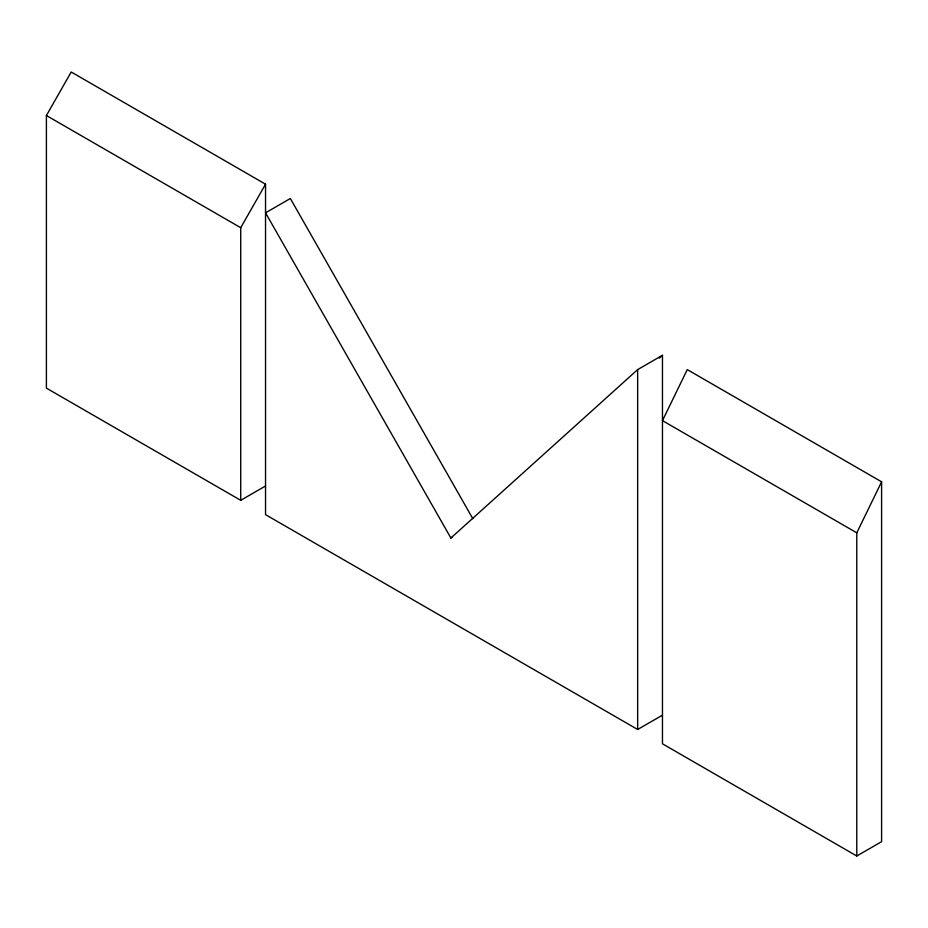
<?xml version="1.0" encoding="UTF-8"?>
<svg xmlns="http://www.w3.org/2000/svg" width="928" height="928" viewBox="0 0 928 928"><rect width="100%" height="100%" fill="white"/><g stroke="black" fill="none" stroke-linecap="round" stroke-linejoin="round"><path stroke-width="1.39" d="M856.788 532.823L881.6 481.806L687.277 369.611L662.464 420.628L856.788 532.823L856.788 855.999L662.464 743.804L662.464 355.296L637.652 369.611L450.892 538.031L265.536 212.825L290.348 198.511L472.828 518.682M265.536 485.994L240.723 500.32L46.4 388.124L46.4 115.524L71.212 72.001L265.536 184.185L265.536 514.646L637.652 729.478L662.464 715.163M240.723 500.32L240.723 227.708L265.536 184.185M659.367 358.092L662.464 355.296M450.892 538.031L452.435 537.138M856.788 855.999L881.6 841.673L881.6 481.806M46.4 115.524L240.723 227.708M637.652 369.611L637.652 729.478"/></g></svg>
